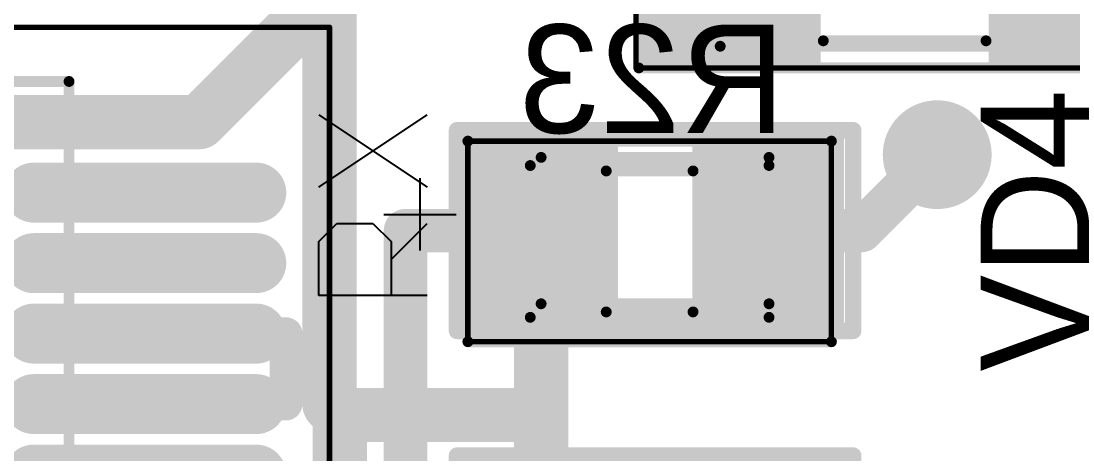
# Model space of a CAD drawing. Header units: millimetres. Extents: x 29 to 180, y 30 to 200.
# Drawn here: x 161.36 to 171.05, y 106.64 to 110.63 of the extents above; entities that cross this region are included whole.
import ezdxf

# ---------------------------------------------------------------- set-up
doc = ezdxf.new("R2010")
doc.units = ezdxf.units.MM
for name, color, linetype in [('BottomLayer', 5, 'Continuous'), ('BottomOverlay', 54, 'Continuous'), ('BottomPaste', 16, 'Continuous'), ('BottomSolder', 6, 'Continuous'), ('Mechanical13', 56, 'Continuous'), ('Mechanical15', 56, 'Continuous'), ('MultiLayer', 9, 'Continuous'), ('TopLayer', 1, 'Continuous'), ('TopOverlay', 2, 'Continuous'), ('TopPaste', 8, 'Continuous'), ('TopSolder', 216, 'Continuous'), ('ViaHoleLayer', 16, 'Continuous')]:
    doc.layers.add(name, color=color, linetype=linetype)

# ---------------------------------------------------------------- blocks, each defined once
blk = doc.blocks.new('SSOP_28_M_378')
at = {"layer": 'Mechanical13', "const_width": 0.0999998}
for points in [[(-2.79999948, 5.249999659999999), (2.79999948, 5.249999659999999)], [(2.79999948, -5.249999659999999), (2.79999948, 5.249999659999999)]]:
    blk.add_lwpolyline(points, dxfattribs=at)
at = {"layer": 'Mechanical13', "const_width": 0.0499999}
blk.add_lwpolyline([(2.7750008, 5.249999659999999, 1), (2.82499816, 5.249999659999999, 1)], format="xyb", close=True, dxfattribs=at)
blk.add_lwpolyline([(2.7750008, 5.249999659999999, 1), (2.82499816, 5.249999659999999, 1)], format="xyb", close=True, dxfattribs=at)
at = {"layer": 'Mechanical15', "const_width": 0.0499999}
for points in [[(-5.19999976, 5.7500012), (5.19999976, 5.7500012)], [(5.19999976, -5.749998659999999), (5.19999976, 5.7500012)]]:
    blk.add_lwpolyline(points, dxfattribs=at)
at = {"layer": 'Mechanical15', "const_width": 0.02499868}
blk.add_lwpolyline([(5.18750042, 5.7500012, 1), (5.2124991, 5.7500012, 1)], format="xyb", close=True, dxfattribs=at)
blk.add_lwpolyline([(5.18750042, 5.7500012, 1), (5.2124991, 5.7500012, 1)], format="xyb", close=True, dxfattribs=at)
at = {"layer": 'TopLayer', "const_width": 0.3499993}
for points in [[(2.4750014, 4.22500044), (4.52499984, 4.22500044)], [(2.4750014, 3.5749992), (4.52499984, 3.5749992)], [(2.4750014, 2.9250005), (4.52499984, 2.9250005)], [(2.4750014, 2.27499926), (4.52499984, 2.27499926)]]:
    blk.add_lwpolyline(points, dxfattribs=at)
at = {"layer": 'TopLayer', "const_width": 0.17499838}
for points in [[(2.38750094, 4.22500044, 1), (2.56250186, 4.22500044, 1)], [(4.437499379999999, 4.22500044, 1), (4.6125003, 4.22500044, 1)], [(2.38750094, 3.5749992, 1), (2.56250186, 3.5749992, 1)], [(4.437499379999999, 3.5749992, 1), (4.6125003, 3.5749992, 1)], [(2.38750094, 2.9250005, 1), (2.56250186, 2.9250005, 1)], [(4.437499379999999, 2.9250005, 1), (4.6125003, 2.9250005, 1)], [(2.38750094, 2.27499926, 1), (2.56250186, 2.27499926, 1)], [(4.437499379999999, 2.27499926, 1), (4.6125003, 2.27499926, 1)]]:
    blk.add_lwpolyline(points, format="xyb", close=True, dxfattribs=at)
at = {"layer": 'TopPaste', "const_width": 0.3499993}
for points in [[(2.4750014, 4.22500044), (4.52499984, 4.22500044)], [(2.4750014, 3.5749992), (4.52499984, 3.5749992)], [(2.4750014, 2.9250005), (4.52499984, 2.9250005)], [(2.4750014, 2.27499926), (4.52499984, 2.27499926)]]:
    blk.add_lwpolyline(points, dxfattribs=at)
at = {"layer": 'TopPaste', "const_width": 0.17499838}
for points in [[(2.38750094, 4.22500044, 1), (2.56250186, 4.22500044, 1)], [(4.437499379999999, 4.22500044, 1), (4.6125003, 4.22500044, 1)], [(2.38750094, 3.5749992, 1), (2.56250186, 3.5749992, 1)], [(4.437499379999999, 3.5749992, 1), (4.6125003, 3.5749992, 1)], [(2.38750094, 2.9250005, 1), (2.56250186, 2.9250005, 1)], [(4.437499379999999, 2.9250005, 1), (4.6125003, 2.9250005, 1)], [(2.38750094, 2.27499926, 1), (2.56250186, 2.27499926, 1)], [(4.437499379999999, 2.27499926, 1), (4.6125003, 2.27499926, 1)]]:
    blk.add_lwpolyline(points, format="xyb", close=True, dxfattribs=at)
at = {"layer": 'TopSolder', "const_width": 0.5531993}
for points in [[(2.4750014, 4.22500044), (4.52499984, 4.22500044)], [(2.4750014, 3.5749992), (4.52499984, 3.5749992)], [(2.4750014, 2.9250005), (4.52499984, 2.9250005)], [(2.4750014, 2.27499926), (4.52499984, 2.27499926)], [(2.4750014, 1.62500056), (4.52499984, 1.62500056)]]:
    blk.add_lwpolyline(points, dxfattribs=at)
at = {"layer": 'TopSolder', "const_width": 0.27659838}
for points in [[(2.33670094, 4.22500044, 1), (2.61330186, 4.22500044, 1)], [(4.38669938, 4.22500044, 1), (4.6633003, 4.22500044, 1)], [(2.33670094, 3.5749992, 1), (2.61330186, 3.5749992, 1)], [(4.38669938, 3.5749992, 1), (4.6633003, 3.5749992, 1)], [(2.33670094, 2.9250005, 1), (2.61330186, 2.9250005, 1)], [(4.38669938, 2.9250005, 1), (4.6633003, 2.9250005, 1)], [(2.33670094, 2.27499926, 1), (2.61330186, 2.27499926, 1)], [(4.38669938, 2.27499926, 1), (4.6633003, 2.27499926, 1)], [(2.33670094, 1.62500056, 1), (2.61330186, 1.62500056, 1)], [(4.38669938, 1.62500056, 1), (4.6633003, 1.62500056, 1)]]:
    blk.add_lwpolyline(points, format="xyb", close=True, dxfattribs=at)
blk = doc.blocks.new('SMD_L_1206_409')
at = {"layer": 'Mechanical13', "const_width": 0.0999998}
for points in [[(1.70000168, 0.90000074), (-1.69999914, 0.90000074)], [(-1.69999914, 0.90000074), (-1.69999914, -0.8999982)], [(1.70000168, 0.90000074), (1.70000168, -0.8999982)], [(1.70000168, -0.8999982), (-1.69999914, -0.8999982)]]:
    blk.add_lwpolyline(points, dxfattribs=at)
at = {"layer": 'Mechanical13', "const_width": 0.0499999}
for points in [[(-1.72499782, 0.90000074, 1), (-1.67500046, 0.90000074, 1)], [(-1.72499782, 0.90000074, 1), (-1.67500046, 0.90000074, 1)], [(1.675003, 0.90000074, 1), (1.72500036, 0.90000074, 1)], [(1.675003, 0.90000074, 1), (1.72500036, 0.90000074, 1)], [(-1.72499782, -0.8999982, 1), (-1.67500046, -0.8999982, 1)], [(-1.72499782, -0.8999982, 1), (-1.67500046, -0.8999982, 1)], [(1.675003, -0.8999982, 1), (1.72500036, -0.8999982, 1)], [(1.675003, -0.8999982, 1), (1.72500036, -0.8999982, 1)]]:
    blk.add_lwpolyline(points, format="xyb", close=True, dxfattribs=at)
at = {"layer": 'Mechanical15', "const_width": 0.0499999}
for points in [[(2.47499886, 1.10000034), (-2.50000008, 1.10000034)], [(-2.50000008, 1.10000034), (-2.50000008, -1.07499912)], [(2.47499886, 1.10000034), (2.47499886, -1.07499912)], [(2.47499886, -1.07499912), (-2.50000008, -1.07499912)]]:
    blk.add_lwpolyline(points, dxfattribs=at)
at = {"layer": 'Mechanical15', "const_width": 0.02499868}
for points in [[(-2.51249942, 1.10000034, 1), (-2.48750074, 1.10000034, 1)], [(-2.51249942, 1.10000034, 1), (-2.48750074, 1.10000034, 1)], [(2.46249952, 1.10000034, 1), (2.4874982, 1.10000034, 1)], [(2.46249952, 1.10000034, 1), (2.4874982, 1.10000034, 1)], [(-2.51249942, -1.07499912, 1), (-2.48750074, -1.07499912, 1)], [(-2.51249942, -1.07499912, 1), (-2.48750074, -1.07499912, 1)], [(2.46249952, -1.07499912, 1), (2.4874982, -1.07499912, 1)], [(2.46249952, -1.07499912, 1), (2.4874982, -1.07499912, 1)]]:
    blk.add_lwpolyline(points, format="xyb", close=True, dxfattribs=at)
at = {"layer": 'TopLayer'}
for points in [[(-0.8749995199999999, -0.9499981), (-0.8749995199999999, 0.9499981), (-2.32499916, -0.9499981), (-2.32499916, 0.9499981)], [(2.3250017, -0.9499981), (2.3250017, 0.9499981), (0.8750020599999999, -0.9499981), (0.8750020599999999, 0.9499981)]]:
    blk.add_solid(points, dxfattribs=at)
at = {"layer": 'TopOverlay', "const_width": 0.0999998}
for points in [[(2.45000018, 1.10000034), (-2.47499886, 1.10000034)], [(-2.47499886, 1.10000034), (-2.47499886, -1.07499912)], [(2.45000018, 1.10000034), (2.45000018, -1.07499912)], [(0.75000104, 0.85000084), (-0.7499985, 0.85000084)], [(0.75000104, -0.8499983), (-0.7499985, -0.8499983)], [(2.45000018, -1.07499912), (-2.47499886, -1.07499912)]]:
    blk.add_lwpolyline(points, dxfattribs=at)
at = {"layer": 'TopOverlay', "const_width": 0.0499999}
for points in [[(-2.49999754, 1.10000034, 1), (-2.45000018, 1.10000034, 1)], [(-2.49999754, 1.10000034, 1), (-2.45000018, 1.10000034, 1)], [(2.4250015, 1.10000034, 1), (2.47499886, 1.10000034, 1)], [(2.4250015, 1.10000034, 1), (2.47499886, 1.10000034, 1)], [(-0.77499718, 0.85000084, 1), (-0.72499982, 0.85000084, 1)], [(0.72500236, 0.85000084, 1), (0.77499972, 0.85000084, 1)], [(-0.77499718, -0.8499983, 1), (-0.72499982, -0.8499983, 1)], [(0.72500236, -0.8499983, 1), (0.77499972, -0.8499983, 1)], [(-2.49999754, -1.07499912, 1), (-2.45000018, -1.07499912, 1)], [(-2.49999754, -1.07499912, 1), (-2.45000018, -1.07499912, 1)], [(2.4250015, -1.07499912, 1), (2.47499886, -1.07499912, 1)], [(2.4250015, -1.07499912, 1), (2.47499886, -1.07499912, 1)]]:
    blk.add_lwpolyline(points, format="xyb", close=True, dxfattribs=at)
at = {"layer": 'TopPaste'}
for points in [[(-0.8749995199999999, -0.9499981), (-0.8749995199999999, 0.9499981), (-2.32499916, -0.9499981), (-2.32499916, 0.9499981)], [(2.3250017, -0.9499981), (2.3250017, 0.9499981), (0.8750020599999999, -0.9499981), (0.8750020599999999, 0.9499981)]]:
    blk.add_solid(points, dxfattribs=at)
at = {"layer": 'TopSolder'}
for points in [[(-0.77339952, -1.0515981), (-0.77339952, 1.0515981), (-2.42659916, -1.0515981), (-2.42659916, 1.0515981)], [(2.4266017, -1.0515981), (2.4266017, 1.0515981), (0.77340206, -1.0515981), (0.77340206, 1.0515981)]]:
    blk.add_solid(points, dxfattribs=at)
blk = doc.blocks.new('SMD_R_0805_B_438')
at = {"layer": 'BottomLayer'}
for points in [[(-1.49999954, 0.7499985), (-1.49999954, -0.7499985), (-0.6000013399999999, 0.7499985), (-0.6000013399999999, -0.7499985)], [(0.6000013399999999, 0.7499985), (0.6000013399999999, -0.7499985), (1.49999954, 0.7499985), (1.49999954, -0.7499985)]]:
    blk.add_solid(points, dxfattribs=at)
at = {"layer": 'BottomOverlay', "const_width": 0.0999998}
for points in [[(-1.67500046, -0.9249994199999999), (-1.67500046, 0.9249994199999999)], [(-1.67500046, 0.9249994199999999), (1.67500046, 0.9249994199999999)], [(1.67500046, -0.9249994199999999), (1.67500046, 0.9249994199999999)], [(-0.3999992, 0.6499986999999999), (0.3999992, 0.6499986999999999)], [(-0.3999992, -0.6500012399999999), (0.3999992, -0.6500012399999999)], [(-1.67500046, -0.9249994199999999), (1.67500046, -0.9249994199999999)]]:
    blk.add_lwpolyline(points, dxfattribs=at)
at = {"layer": 'BottomOverlay', "const_width": 0.0499999}
for points in [[(-1.69999914, 0.9249994199999999, 1), (-1.65000178, 0.9249994199999999, 1)], [(-1.69999914, 0.9249994199999999, 1), (-1.65000178, 0.9249994199999999, 1)], [(1.65000178, 0.9249994199999999, 1), (1.69999914, 0.9249994199999999, 1)], [(1.65000178, 0.9249994199999999, 1), (1.69999914, 0.9249994199999999, 1)], [(-0.42499788, 0.6499986999999999, 1), (-0.37500052, 0.6499986999999999, 1)], [(0.37500052, 0.6499986999999999, 1), (0.42499788, 0.6499986999999999, 1)], [(-0.42499788, -0.6500012399999999, 1), (-0.37500052, -0.6500012399999999, 1)], [(0.37500052, -0.6500012399999999, 1), (0.42499788, -0.6500012399999999, 1)], [(-1.69999914, -0.9249994199999999, 1), (-1.65000178, -0.9249994199999999, 1)], [(-1.69999914, -0.9249994199999999, 1), (-1.65000178, -0.9249994199999999, 1)], [(1.65000178, -0.9249994199999999, 1), (1.69999914, -0.9249994199999999, 1)], [(1.65000178, -0.9249994199999999, 1), (1.69999914, -0.9249994199999999, 1)]]:
    blk.add_lwpolyline(points, format="xyb", close=True, dxfattribs=at)
at = {"layer": 'BottomPaste'}
for points in [[(-1.49999954, 0.7499985), (-1.49999954, -0.7499985), (-0.6000013399999999, 0.7499985), (-0.6000013399999999, -0.7499985)], [(0.6000013399999999, 0.7499985), (0.6000013399999999, -0.7499985), (1.49999954, 0.7499985), (1.49999954, -0.7499985)]]:
    blk.add_solid(points, dxfattribs=at)
at = {"layer": 'BottomSolder'}
for points in [[(-1.60159954, 0.8515984999999999), (-1.60159954, -0.8515984999999999), (-0.49840134, 0.8515984999999999), (-0.49840134, -0.8515984999999999)], [(0.49840134, 0.8515984999999999), (0.49840134, -0.8515984999999999), (1.60159954, 0.8515984999999999), (1.60159954, -0.8515984999999999)]]:
    blk.add_solid(points, dxfattribs=at)
at = {"layer": 'Mechanical13', "const_width": 0.0999998}
for points in [[(-1.10000034, 0.6999985999999999), (1.10000034, 0.6999985999999999)], [(-1.10000034, -0.7000011399999999), (-1.10000034, 0.6999985999999999)], [(1.10000034, -0.7000011399999999), (1.10000034, 0.6999985999999999)], [(-1.10000034, -0.7000011399999999), (1.10000034, -0.7000011399999999)]]:
    blk.add_lwpolyline(points, dxfattribs=at)
at = {"layer": 'Mechanical13', "const_width": 0.0499999}
for points in [[(-1.12499902, 0.6999985999999999, 1), (-1.07500166, 0.6999985999999999, 1)], [(-1.12499902, 0.6999985999999999, 1), (-1.07500166, 0.6999985999999999, 1)], [(1.07500166, 0.6999985999999999, 1), (1.12499902, 0.6999985999999999, 1)], [(1.07500166, 0.6999985999999999, 1), (1.12499902, 0.6999985999999999, 1)], [(-1.12499902, -0.7000011399999999, 1), (-1.07500166, -0.7000011399999999, 1)], [(-1.12499902, -0.7000011399999999, 1), (-1.07500166, -0.7000011399999999, 1)], [(1.07500166, -0.7000011399999999, 1), (1.12499902, -0.7000011399999999, 1)], [(1.07500166, -0.7000011399999999, 1), (1.12499902, -0.7000011399999999, 1)]]:
    blk.add_lwpolyline(points, format="xyb", close=True, dxfattribs=at)
at = {"layer": 'Mechanical15', "const_width": 0.0499999}
for points in [[(-1.67500046, 0.9249994199999999), (1.67500046, 0.9249994199999999)], [(-1.67500046, -0.9249994199999999), (-1.67500046, 0.9249994199999999)], [(1.67500046, -0.9249994199999999), (1.67500046, 0.9249994199999999)], [(-1.67500046, -0.9249994199999999), (1.67500046, -0.9249994199999999)]]:
    blk.add_lwpolyline(points, dxfattribs=at)
at = {"layer": 'Mechanical15', "const_width": 0.02499868}
for points in [[(-1.6874998, 0.9249994199999999, 1), (-1.66250112, 0.9249994199999999, 1)], [(-1.6874998, 0.9249994199999999, 1), (-1.66250112, 0.9249994199999999, 1)], [(1.66250112, 0.9249994199999999, 1), (1.6874998, 0.9249994199999999, 1)], [(1.66250112, 0.9249994199999999, 1), (1.6874998, 0.9249994199999999, 1)], [(-1.6874998, -0.9249994199999999, 1), (-1.66250112, -0.9249994199999999, 1)], [(-1.6874998, -0.9249994199999999, 1), (-1.66250112, -0.9249994199999999, 1)], [(1.66250112, -0.9249994199999999, 1), (1.6874998, -0.9249994199999999, 1)], [(1.66250112, -0.9249994199999999, 1), (1.6874998, -0.9249994199999999, 1)]]:
    blk.add_lwpolyline(points, format="xyb", close=True, dxfattribs=at)
blk = doc.blocks.new('SMD_LED_LL_GREEN_550')
at = {"layer": 'Mechanical13', "const_width": 0.0999998}
for points in [[(1.05000044, 0.67499992), (-1.05000044, 0.67499992)], [(-1.05000044, 0.67499992), (-1.05000044, -0.67499992)], [(1.05000044, 0.67499992), (1.05000044, -0.67499992)], [(1.05000044, -0.67499992), (-1.05000044, -0.67499992)]]:
    blk.add_lwpolyline(points, dxfattribs=at)
at = {"layer": 'Mechanical13', "const_width": 0.0499999}
for points in [[(-1.07499912, 0.67499992, 1), (-1.02500176, 0.67499992, 1)], [(-1.07499912, 0.67499992, 1), (-1.02500176, 0.67499992, 1)], [(1.02500176, 0.67499992, 1), (1.07499912, 0.67499992, 1)], [(1.02500176, 0.67499992, 1), (1.07499912, 0.67499992, 1)], [(-1.07499912, -0.67499992, 1), (-1.02500176, -0.67499992, 1)], [(-1.07499912, -0.67499992, 1), (-1.02500176, -0.67499992, 1)], [(1.02500176, -0.67499992, 1), (1.07499912, -0.67499992, 1)], [(1.02500176, -0.67499992, 1), (1.07499912, -0.67499992, 1)]]:
    blk.add_lwpolyline(points, format="xyb", close=True, dxfattribs=at)
at = {"layer": 'TopLayer'}
for points in [[(-0.4445, -0.7493), (-0.4445, 0.7493), (-1.6383, -0.7493), (-1.6383, 0.7493)], [(1.6383, -0.7493), (1.6383, 0.7493), (0.4445, -0.7493), (0.4445, 0.7493)]]:
    blk.add_solid(points, dxfattribs=at)
at = {"layer": 'TopOverlay'}
for p, q in [((2.16677494, -0.48306482), (2.16677494, 0.18338546)), ((2.50000008, -0.14983968), (1.8335498, -0.14983968))]:
    blk.add_line(p, q, dxfattribs=at)
at = {"layer": 'TopOverlay', "const_width": 0.1524}
for points in [[(-1.82500016, 0.9249994199999999), (-1.82500016, -0.9249994199999999)], [(1.82500016, 0.9249994199999999), (-1.82500016, 0.9249994199999999)], [(1.82500016, 0.9249994199999999), (1.82500016, -0.9249994199999999)], [(1.82500016, -0.9249994199999999), (-1.82500016, -0.9249994199999999)]]:
    blk.add_lwpolyline(points, dxfattribs=at)
at = {"layer": 'TopOverlay', "const_width": 0.07619999999999999}
for points in [[(-1.86310016, 0.9249994199999999, 1), (-1.78690016, 0.9249994199999999, 1)], [(-1.86310016, 0.9249994199999999, 1), (-1.78690016, 0.9249994199999999, 1)], [(1.78690016, 0.9249994199999999, 1), (1.86310016, 0.9249994199999999, 1)], [(1.78690016, 0.9249994199999999, 1), (1.86310016, 0.9249994199999999, 1)], [(-1.86310016, -0.9249994199999999, 1), (-1.78690016, -0.9249994199999999, 1)], [(-1.86310016, -0.9249994199999999, 1), (-1.78690016, -0.9249994199999999, 1)], [(1.78690016, -0.9249994199999999, 1), (1.86310016, -0.9249994199999999, 1)], [(1.78690016, -0.9249994199999999, 1), (1.86310016, -0.9249994199999999, 1)]]:
    blk.add_lwpolyline(points, format="xyb", close=True, dxfattribs=at)
at = {"layer": 'TopPaste'}
for points in [[(-0.4445, -0.7493), (-0.4445, 0.7493), (-1.6383, -0.7493), (-1.6383, 0.7493)], [(1.6383, -0.7493), (1.6383, 0.7493), (0.4445, -0.7493), (0.4445, 0.7493)]]:
    blk.add_solid(points, dxfattribs=at)
at = {"layer": 'TopSolder'}
for points in [[(-0.3429, -0.8509), (-0.3429, 0.8509), (-1.7399, -0.8509), (-1.7399, 0.8509)], [(1.7399, -0.8509), (1.7399, 0.8509), (0.3429, -0.8509), (0.3429, 0.8509)]]:
    blk.add_solid(points, dxfattribs=at)
blk = doc.blocks.new('SMD_LED_LL_GREEN_551')
at = {"layer": 'Mechanical13', "const_width": 0.0999998}
for points in [[(1.05000044, 0.67499992), (-1.05000044, 0.67499992)], [(-1.05000044, 0.67499992), (-1.05000044, -0.67499992)], [(1.05000044, 0.67499992), (1.05000044, -0.67499992)], [(1.05000044, -0.67499992), (-1.05000044, -0.67499992)]]:
    blk.add_lwpolyline(points, dxfattribs=at)
at = {"layer": 'Mechanical13', "const_width": 0.0499999}
for points in [[(-1.07499912, 0.67499992, 1), (-1.02500176, 0.67499992, 1)], [(-1.07499912, 0.67499992, 1), (-1.02500176, 0.67499992, 1)], [(1.02500176, 0.67499992, 1), (1.07499912, 0.67499992, 1)], [(1.02500176, 0.67499992, 1), (1.07499912, 0.67499992, 1)], [(-1.07499912, -0.67499992, 1), (-1.02500176, -0.67499992, 1)], [(-1.07499912, -0.67499992, 1), (-1.02500176, -0.67499992, 1)], [(1.02500176, -0.67499992, 1), (1.07499912, -0.67499992, 1)], [(1.02500176, -0.67499992, 1), (1.07499912, -0.67499992, 1)]]:
    blk.add_lwpolyline(points, format="xyb", close=True, dxfattribs=at)
at = {"layer": 'TopLayer'}
for points in [[(-0.4445, -0.7493), (-0.4445, 0.7493), (-1.6383, -0.7493), (-1.6383, 0.7493)], [(1.6383, -0.7493), (1.6383, 0.7493), (0.4445, -0.7493), (0.4445, 0.7493)]]:
    blk.add_solid(points, dxfattribs=at)
at = {"layer": 'TopOverlay'}
for p, q in [((2.16677494, -0.48306482), (2.16677494, 0.18338546)), ((2.50000008, -0.14983968), (1.8335498, -0.14983968))]:
    blk.add_line(p, q, dxfattribs=at)
at = {"layer": 'TopOverlay', "const_width": 0.1524}
for points in [[(-1.82500016, 0.9249994199999999), (-1.82500016, -0.9249994199999999)], [(1.82500016, 0.9249994199999999), (-1.82500016, 0.9249994199999999)], [(1.82500016, 0.9249994199999999), (1.82500016, -0.9249994199999999)], [(1.82500016, -0.9249994199999999), (-1.82500016, -0.9249994199999999)]]:
    blk.add_lwpolyline(points, dxfattribs=at)
at = {"layer": 'TopOverlay', "const_width": 0.07619999999999999}
for points in [[(-1.86310016, 0.9249994199999999, 1), (-1.78690016, 0.9249994199999999, 1)], [(-1.86310016, 0.9249994199999999, 1), (-1.78690016, 0.9249994199999999, 1)], [(1.78690016, 0.9249994199999999, 1), (1.86310016, 0.9249994199999999, 1)], [(1.78690016, 0.9249994199999999, 1), (1.86310016, 0.9249994199999999, 1)], [(-1.86310016, -0.9249994199999999, 1), (-1.78690016, -0.9249994199999999, 1)], [(-1.86310016, -0.9249994199999999, 1), (-1.78690016, -0.9249994199999999, 1)], [(1.78690016, -0.9249994199999999, 1), (1.86310016, -0.9249994199999999, 1)], [(1.78690016, -0.9249994199999999, 1), (1.86310016, -0.9249994199999999, 1)]]:
    blk.add_lwpolyline(points, format="xyb", close=True, dxfattribs=at)
at = {"layer": 'TopPaste'}
for points in [[(-0.4445, -0.7493), (-0.4445, 0.7493), (-1.6383, -0.7493), (-1.6383, 0.7493)], [(1.6383, -0.7493), (1.6383, 0.7493), (0.4445, -0.7493), (0.4445, 0.7493)]]:
    blk.add_solid(points, dxfattribs=at)
at = {"layer": 'TopSolder'}
for points in [[(-0.3429, -0.8509), (-0.3429, 0.8509), (-1.7399, -0.8509), (-1.7399, 0.8509)], [(1.7399, -0.8509), (1.7399, 0.8509), (0.3429, -0.8509), (0.3429, 0.8509)]]:
    blk.add_solid(points, dxfattribs=at)

msp = doc.modelspace()

# ---------------------------------------------------------------- linework, layer by layer
at = {"layer": 'BottomLayer'}
for points, const_width in [([(164.2000018, 107.09599866), (164.2000018, 112.50000106)], 0.499999), ([(169.10000216, 108.70000358), (169.80000076, 109.40000218)], 0.3999992), ([(168.20000396, 108.70000358), (169.10000216, 108.70000358)], 0.3999992), ([(166.10000308, 108.60000124), (166.15005378, 108.54995054)], 0.499999), ([(166.15005378, 107.0000019), (166.15005378, 108.54995054)], 0.499999), ([(164.2000018, 107.09599866), (164.29599856, 107.0000019)], 0.499999), ([(164.29599856, 107.0000019), (166.15005378, 107.0000019)], 0.499999), ([(164.29599856, 104.58440856), (164.29599856, 107.0000019)], 0.499999), ([(166.15005378, 105.60007836), (166.15005378, 107.0000019)], 0.499999)]:
    msp.add_lwpolyline(points, dxfattribs=dict(at, const_width=const_width))
for points, const_width in [([(169.60000116, 109.40000218, 1), (170.00000036, 109.40000218, 1)], 0.3999992), ([(169.70000096, 109.40000218, 1), (169.90000056, 109.40000218, 1)], 0.1999996), ([(168.10000416, 108.70000358, 1), (168.30000376, 108.70000358, 1)], 0.1999996), ([(169.00000236, 108.70000358, 1), (169.20000196, 108.70000358, 1)], 0.1999996), ([(169.00000236, 108.70000358, 1), (169.20000196, 108.70000358, 1)], 0.1999996), ([(165.9750046, 108.60000124, 1), (166.22500156, 108.60000124, 1)], 0.2499995), ([(166.0250553, 108.54995054, 1), (166.27505226, 108.54995054, 1)], 0.2499995), ([(166.0250553, 108.54995054, 1), (166.27505226, 108.54995054, 1)], 0.2499995), ([(164.07500332, 107.09599866, 1), (164.32500028, 107.09599866, 1)], 0.2499995), ([(164.07500332, 107.09599866, 1), (164.32500028, 107.09599866, 1)], 0.2499995), ([(164.17100008, 107.0000019, 1), (164.42099704, 107.0000019, 1)], 0.2499995), ([(164.17100008, 107.0000019, 1), (164.42099704, 107.0000019, 1)], 0.2499995), ([(164.17100008, 107.0000019, 1), (164.42099704, 107.0000019, 1)], 0.2499995), ([(166.0250553, 107.0000019, 1), (166.27505226, 107.0000019, 1)], 0.2499995), ([(166.0250553, 107.0000019, 1), (166.27505226, 107.0000019, 1)], 0.2499995), ([(166.0250553, 107.0000019, 1), (166.27505226, 107.0000019, 1)], 0.2499995)]:
    msp.add_lwpolyline(points, format="xyb", close=True, dxfattribs=dict(at, const_width=const_width))
at = {"layer": 'BottomSolder', "const_width": 0.5015992}
msp.add_lwpolyline([(169.54920116, 109.40000218, 1), (170.05080036, 109.40000218, 1)], format="xyb", close=True, dxfattribs=at)
at = {"layer": 'MultiLayer', "const_width": 0.3999992}
msp.add_lwpolyline([(169.60000116, 109.40000218, 1), (170.00000036, 109.40000218, 1)], format="xyb", close=True, dxfattribs=at)
at = {"layer": 'TopLayer'}
for points, const_width in [([(163.00000166, 109.70000158), (164.4000014, 111.10000132)], 0.499999), ([(158.1000013, 109.70000158), (163.00000166, 109.70000158)], 0.499999), ([(169.10000216, 108.70000358), (169.80000076, 109.40000218)], 0.3999992), ([(164.90000294, 106.40000056), (164.90000294, 108.70000358)], 0.3999992), ([(164.90000294, 108.70000358), (166.00000328, 108.70000358)], 0.3999992), ([(168.24140342, 108.70000358), (169.10000216, 108.70000358)], 0.3999992), ([(160.95000322, 107.75000294), (162.25000316, 107.75000294)], 0.2999994), ([(162.25000316, 107.75000294), (162.50000266, 107.75000294)], 0.2999994), ([(162.25000316, 107.75000294), (162.2500057, 107.7500004)], 0.2999994), ([(162.2500057, 107.7500004), (163.8000026, 107.7500004)], 0.2999994), ([(163.8000026, 107.1000017), (163.8000026, 107.7500004)], 0.2999994), ([(162.50000266, 107.1000017), (163.8000026, 107.1000017)], 0.2999994)]:
    msp.add_lwpolyline(points, dxfattribs=dict(at, const_width=const_width))
for points, const_width in [([(162.87500318, 109.70000158, 1), (163.12500014, 109.70000158, 1)], 0.2499995), ([(162.87500318, 109.70000158, 1), (163.12500014, 109.70000158, 1)], 0.2499995), ([(169.60000116, 109.40000218, 1), (170.00000036, 109.40000218, 1)], 0.3999992), ([(169.70000096, 109.40000218, 1), (169.90000056, 109.40000218, 1)], 0.1999996), ([(164.80000314, 108.70000358, 1), (165.00000274, 108.70000358, 1)], 0.1999996), ([(164.80000314, 108.70000358, 1), (165.00000274, 108.70000358, 1)], 0.1999996), ([(165.90000348, 108.70000358, 1), (166.10000308, 108.70000358, 1)], 0.1999996), ([(168.14140362, 108.70000358, 1), (168.34140322, 108.70000358, 1)], 0.1999996), ([(169.00000236, 108.70000358, 1), (169.20000196, 108.70000358, 1)], 0.1999996), ([(169.00000236, 108.70000358, 1), (169.20000196, 108.70000358, 1)], 0.1999996), ([(162.17500458, 107.75000294, 1), (162.32500174, 107.75000294, 1)], 0.1499997), ([(162.17500458, 107.75000294, 1), (162.32500174, 107.75000294, 1)], 0.1499997), ([(162.17500458, 107.75000294, 1), (162.32500174, 107.75000294, 1)], 0.1499997), ([(162.17500712, 107.7500004, 1), (162.32500428, 107.7500004, 1)], 0.1499997), ([(162.17500712, 107.7500004, 1), (162.32500428, 107.7500004, 1)], 0.1499997), ([(162.42500408, 107.75000294, 1), (162.57500124, 107.75000294, 1)], 0.1499997), ([(163.72500402, 107.7500004, 1), (163.87500118, 107.7500004, 1)], 0.1499997), ([(163.72500402, 107.7500004, 1), (163.87500118, 107.7500004, 1)], 0.1499997), ([(162.42500408, 107.1000017, 1), (162.57500124, 107.1000017, 1)], 0.1499997), ([(163.72500402, 107.1000017, 1), (163.87500118, 107.1000017, 1)], 0.1499997), ([(163.72500402, 107.1000017, 1), (163.87500118, 107.1000017, 1)], 0.1499997)]:
    msp.add_lwpolyline(points, format="xyb", close=True, dxfattribs=dict(at, const_width=const_width))
at = {"layer": 'TopOverlay'}
for p, q in [((164.10032458, 109.0996802), (165.10000254, 109.76613048)), ((164.10032458, 109.76613048), (165.10000254, 109.0996802)), ((164.10032458, 108.59984122), (164.26693842, 108.76645252)), ((164.26693842, 108.76645252), (164.60016356, 108.76645252)), ((164.60016356, 108.76645252), (164.7667774, 108.59984122)), ((164.7667774, 108.43322738), (165.10000254, 108.76645252)), ((164.10032458, 108.10000224), (164.10032458, 108.59984122)), ((164.7667774, 108.59984122), (164.7667774, 108.10000224)), ((165.10000254, 108.10000224), (164.10032458, 108.10000224))]:
    msp.add_line(p, q, dxfattribs=at)
at = {"layer": 'TopSolder', "const_width": 0.5015992}
msp.add_lwpolyline([(169.54920116, 109.40000218, 1), (170.05080036, 109.40000218, 1)], format="xyb", close=True, dxfattribs=at)
at = {"layer": 'ViaHoleLayer', "const_width": 0.2499995}
msp.add_lwpolyline([(169.67500228, 109.40000218, 1), (169.92499924, 109.40000218, 1)], format="xyb", close=True, dxfattribs=at)

# ---------------------------------------------------------------- block references
for name, p, rotation in [('SMD_L_1206_409', (169.50000136, 111.30000092), 180), ('SMD_LED_LL_GREEN_551', (167.20000342, 108.70000358), 180), ('SMD_R_0805_B_438', (167.15000352, 108.60000124), 360), ('SMD_LED_LL_GREEN_550', (167.20000342, 105.70000196), 180)]:
    msp.add_blockref(name, p, dxfattribs=dict(rotation=rotation))
msp.add_blockref('SSOP_28_M_378', (159.00000204, 104.82500244))

# ---------------------------------------------------------------- texts
at = {"layer": 'BottomOverlay', "text_generation_flag": 2}
msp.add_text('R23', height=1.00000054, dxfattribs=at).set_placement((168.40000102, 109.60000178))
at = {"layer": 'TopOverlay'}
msp.add_text('VD4', height=1.00000054, rotation=90, dxfattribs=at).set_placement((171.2000005, 107.4000011))

doc.saveas('drawing.dxf')
